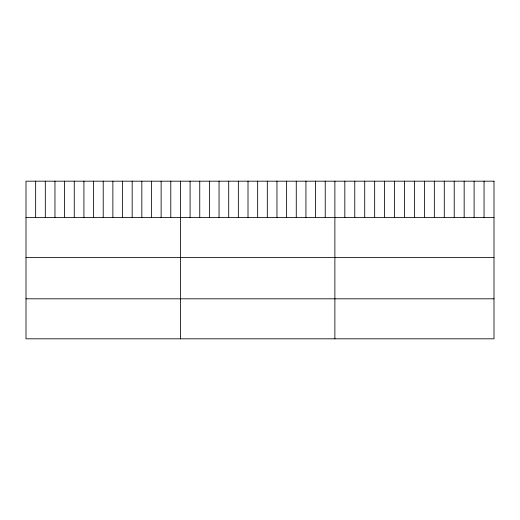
<?xml version="1.0" encoding="UTF-8"?>
<svg xmlns="http://www.w3.org/2000/svg" width="520" height="520" viewBox="0 0 520 520"><rect width="100%" height="100%" fill="white"/><g stroke="black" fill="none" stroke-linecap="round" stroke-linejoin="round"><path stroke-width="0.78" d="M26 217.594L494 217.594M26 257.595L494 257.595M26 298.812L494 298.812M484.055 181.181L484.055 217.594M474.11 181.181L474.11 217.594M464.165 181.181L464.165 217.594M454.22 181.181L454.22 217.594M444.275 181.181L444.275 217.594M434.33 181.181L434.33 217.594M424.385 181.181L424.385 217.594M414.44 181.181L414.44 217.594M404.495 181.181L404.495 217.594M394.55 181.181L394.55 217.594M384.605 181.181L384.605 217.594M374.66 181.181L374.66 217.594M364.715 181.181L364.715 217.594M354.77 181.181L354.77 217.594M344.825 181.181L344.825 217.594M334.88 181.181L334.88 338.819M325.228 181.181L325.228 217.594M315.575 181.181L315.575 217.594M305.923 181.181L305.923 217.594M296.27 181.181L296.27 217.594M286.618 181.181L286.618 217.594M276.965 181.181L276.965 217.594M267.312 181.181L267.312 217.594M257.66 181.181L257.66 217.594M248.008 181.181L248.008 217.594M238.355 181.181L238.355 217.594M228.703 181.181L228.703 217.594M219.05 181.181L219.05 217.594M209.397 181.181L209.397 217.594M199.745 181.181L199.745 217.594M190.093 181.181L190.093 217.594M180.44 181.181L180.44 338.819M170.787 181.181L170.787 217.594M161.135 181.181L161.135 217.594M151.483 181.181L151.483 217.594M141.83 181.181L141.83 217.594M132.178 181.181L132.178 217.594M122.525 181.181L122.525 217.594M112.873 181.181L112.873 217.594M103.22 181.181L103.22 217.594M93.567 181.181L93.567 217.594M83.915 181.181L83.915 217.594M74.263 181.181L74.263 217.594M64.61 181.181L64.61 217.594M54.958 181.181L54.958 217.594M45.305 181.181L45.305 217.594M35.653 181.181L35.653 217.594M494 181.181L26 181.181L26 338.819L494 338.819L494 181.181"/></g></svg>
